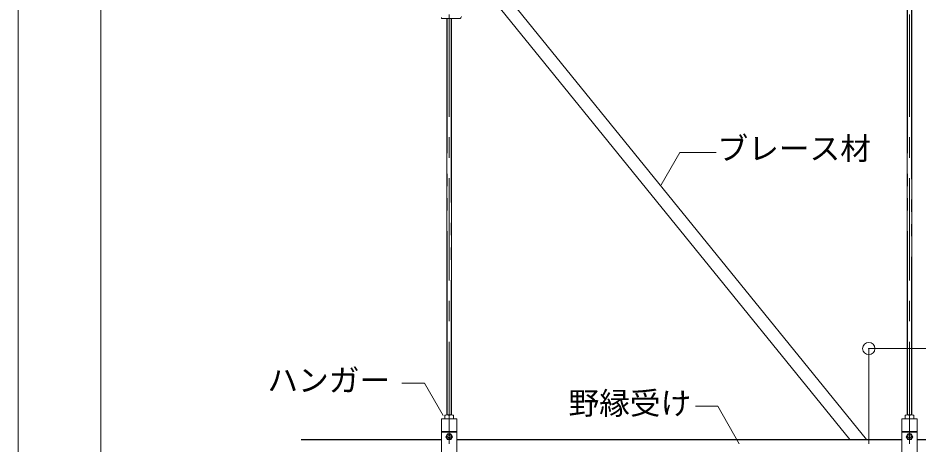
# Model space of a CAD drawing. Units: millimetres, scale not verified. Extents: x -7800 to 7800, y -5387 to 5300.
# Drawn here: x -7800 to -6040, y -4264 to -3430 of the extents above; entities that cross this region are included whole.
import ezdxf
from ezdxf.enums import TextEntityAlignment as Align

# ---------------------------------------------------------------- set-up
doc = ezdxf.new("R2010")
doc.units = ezdxf.units.MM
doc.header["$LTSCALE"] = 40
doc.header["$PDMODE"] = 32
doc.header["$PDSIZE"] = 24
doc.linetypes.add('CHAIN1', pattern=[8, 5, -1, 1, -1])
doc.linetypes.add('DOUBLE_CHAIN2', pattern=[12.8, 9, -1, 0.6, -0.6, 0.6, -1])
for name, color, linetype, lineweight in [('7-0_中心線', 4, 'CHAIN1', 9), ('7-1_吊り材', 7, 'Continuous', 18), ('7-2_野縁受け', 3, 'Continuous', 18), ('7-4_ブレース・補強材', 4, 'Continuous', 9), ('7-5_寸法', 4, 'Continuous', 9), ('7-6_文字・矢印', 7, 'Continuous', 18), ('7-B_補強金具・金具・その他', 3, 'Continuous', 18), ('F-3_野縁受け', 7, 'Continuous', 18)]:
    doc.layers.add(name, color=color, linetype=linetype, lineweight=lineweight)
doc.styles.add('ＭＳ ゴシック', font='')
doc.styles.get('ＭＳ ゴシック').set_extended_font_data('MS Gothic')

msp = doc.modelspace()

# ---------------------------------------------------------------- linework, layer by layer
at = {"layer": '7-0_中心線'}
for p, q in [((-6956.9, -2463.8), (-6956.9, -4333.72)), ((-6056.9, -2463.8), (-6056.9, -4333.72))]:
    msp.add_line(p, q, dxfattribs=at)
at = {"layer": '7-1_吊り材'}
for p, q in [((-6061.4, -4207.25), (-6061.4, -3385.55)), ((-6052.4, -3385.55), (-6052.4, -4207.25)), ((-6961.4, -4207.25), (-6961.4, -3431.55)), ((-6952.4, -3431.55), (-6952.4, -4207.25)), ((-6971.9, -4294.95), (-6971.9, -4214.95)), ((-6965.3, -4207.65), (-6965.3, -4214.95)), ((-6952.7, -4207.25), (-6961.1, -4207.25)), ((-6956.9, -4207.65), (-6956.9, -4214.95)), ((-6948.5, -4207.65), (-6948.5, -4214.95)), ((-6071.9, -4294.95), (-6071.9, -4214.95)), ((-6065.3, -4207.65), (-6065.3, -4214.95)), ((-6052.7, -4207.25), (-6061.1, -4207.25)), ((-6056.9, -4207.65), (-6056.9, -4214.95)), ((-6048.5, -4207.65), (-6048.5, -4214.95)), ((-6971.9, -4239.75), (-6941.9, -4239.75)), ((-6071.9, -4239.75), (-6041.9, -4239.75)), ((-6971.9, -4241.13), (-6941.9, -4241.13)), ((-6963.26, -4249.75), (-6960.08, -4244.25)), ((-6960.08, -4255.25), (-6963.26, -4249.75)), ((-6958.4, -4248.25), (-6960.19, -4248.79)), ((-6958.4, -4251.25), (-6960.19, -4250.71)), ((-6960.08, -4244.25), (-6953.73, -4244.25)), ((-6953.73, -4255.25), (-6960.08, -4255.25)), ((-6958.4, -4248.25), (-6957.86, -4246.46)), ((-6958.4, -4251.25), (-6957.86, -4253.04)), ((-6955.4, -4248.25), (-6955.95, -4246.46)), ((-6955.4, -4251.25), (-6955.95, -4253.04)), ((-6955.4, -4248.25), (-6953.61, -4248.79)), ((-6955.4, -4251.25), (-6953.61, -4250.71)), ((-6953.73, -4244.25), (-6950.55, -4249.75)), ((-6950.55, -4249.75), (-6953.73, -4255.25)), ((-6071.9, -4241.13), (-6041.9, -4241.13)), ((-6063.26, -4249.75), (-6060.08, -4244.25)), ((-6060.08, -4255.25), (-6063.26, -4249.75)), ((-6058.4, -4248.25), (-6060.19, -4248.79)), ((-6058.4, -4251.25), (-6060.19, -4250.71)), ((-6060.08, -4244.25), (-6053.73, -4244.25)), ((-6053.73, -4255.25), (-6060.08, -4255.25)), ((-6058.4, -4248.25), (-6057.86, -4246.46)), ((-6058.4, -4251.25), (-6057.86, -4253.04)), ((-6055.4, -4248.25), (-6055.95, -4246.46)), ((-6055.4, -4251.25), (-6055.95, -4253.04)), ((-6055.4, -4248.25), (-6053.61, -4248.79)), ((-6055.4, -4251.25), (-6053.61, -4250.71)), ((-6053.73, -4244.25), (-6050.55, -4249.75)), ((-6050.55, -4249.75), (-6053.73, -4255.25))]:
    msp.add_line(p, q, dxfattribs=at)
at = {"layer": '7-1_吊り材', "linetype": 'DOUBLE_CHAIN2'}
for p, q in [((-6060.84, -4207.25), (-6060.84, -3385.55)), ((-6052.97, -3385.55), (-6052.97, -4207.25)), ((-6960.84, -4207.25), (-6960.84, -3431.55)), ((-6952.97, -3431.55), (-6952.97, -4207.25))]:
    msp.add_line(p, q, dxfattribs=at)
at = {"layer": '7-1_吊り材'}
for points in [[(-6971.9, -4214.95), (-6941.9, -4214.95), (-6941.9, -4294.95)], [(-6071.9, -4214.95), (-6041.9, -4214.95), (-6041.9, -4294.95)]]:
    msp.add_lwpolyline(points, dxfattribs=at)
for centre in [(-6956.9, -4249.75), (-6056.9, -4249.75)]:
    msp.add_circle(centre, 5.24, dxfattribs=at)
for centre, radius, start, end in [((-6961.1, -4229.5), 22.25, 79.1199, 100.88008), ((-6952.7, -4229.5), 22.25, 79.1199, 100.88008), ((-6061.1, -4229.5), 22.25, 79.1199, 100.88008), ((-6052.7, -4229.5), 22.25, 79.1199, 100.88008), ((-6959.9, -4249.75), 1, 106.87448, 253.1255), ((-6956.9, -4246.75), 1, 16.87448, 163.1255), ((-6956.9, -4252.75), 1, 196.87448, 343.1255), ((-6953.9, -4249.75), 1, 286.87448, 73.1255), ((-6059.9, -4249.75), 1, 106.87448, 253.1255), ((-6056.9, -4246.75), 1, 16.87448, 163.1255), ((-6056.9, -4252.75), 1, 196.87448, 343.1255), ((-6053.9, -4249.75), 1, 286.87448, 73.1255)]:
    msp.add_arc(centre, radius, start, end, dxfattribs=at)
at = {"layer": '7-2_野縁受け'}
for p, q in [((-7246.55, -4254.95), (-6971.9, -4254.95)), ((-7246.55, -4256.15), (-6971.9, -4256.15)), ((-6941.9, -4254.95), (-6071.9, -4254.95)), ((-6941.9, -4256.15), (-6071.9, -4256.15)), ((-6041.9, -4254.95), (-5171.9, -4254.95)), ((-6041.9, -4256.15), (-5171.9, -4256.15))]:
    msp.add_line(p, q, dxfattribs=at)
at = {"layer": '7-4_ブレース・補強材'}
for p, q in [((-6880.6, -3382.25), (-6173.35, -4254.95)), ((-6848.42, -3382.25), (-6141.17, -4254.95))]:
    msp.add_line(p, q, dxfattribs=at)
at = {"layer": '7-5_寸法'}
for p, q in [((-6136.6, -4077.42), (-6136.6, -4263.85)), ((-6056.9, -4077.42), (-6136.6, -4077.42)), ((-6056.9, -4072.32), (-6056.9, -4221.4)), ((-6056.9, -4077.42), (-5977.21, -4077.42))]:
    msp.add_line(p, q, dxfattribs=at)
at = {"layer": '7-5_寸法', "color": 7}
msp.add_point((-6136.6, -4077.42), dxfattribs=at)
at = {"layer": '7-6_文字・矢印'}
for p, q in [((-6506.01, -3693.42), (-6542.5, -3756.62)), ((-6435.08, -3693.42), (-6506.01, -3693.42)), ((-7049.27, -4144.89), (-7005.1, -4144.89)), ((-7005.1, -4144.89), (-6968.61, -4208.09)), ((-6475.36, -4190.31), (-6431.94, -4190.31)), ((-6389.66, -4263.54), (-6431.94, -4190.31))]:
    msp.add_line(p, q, dxfattribs=at)
at = {"layer": '7-B_補強金具・金具・その他'}
for p in [(-6971.9, -3429.25), (-6937.4, -3431.55)]:
    msp.add_line(p, (-6971.9, -3431.55), dxfattribs=at)
msp.add_arc((-6937.4, -3427.25), 4.3, 270, 0, dxfattribs=at)
at = {"layer": 'F-3_野縁受け', "color": 3}
for p, q in [((-7800, 5300), (-7800, -5300)), ((-7638.18, 1060.25), (-7638.18, -4583.77))]:
    msp.add_line(p, q, dxfattribs=at)

# ---------------------------------------------------------------- texts
at = {"layer": '7-6_文字・矢印', "style": 'ＭＳ ゴシック'}
for s, p in [('ブレース材', (-6432.32, -3720.95)), ('ハンガー', (-7312.34, -4174.39)), ('野縁受け', (-6723.59, -4219.35))]:
    msp.add_text(s, height=43.99, dxfattribs=at).set_placement(p, align=Align.BOTTOM_LEFT)

doc.saveas('drawing.dxf')
